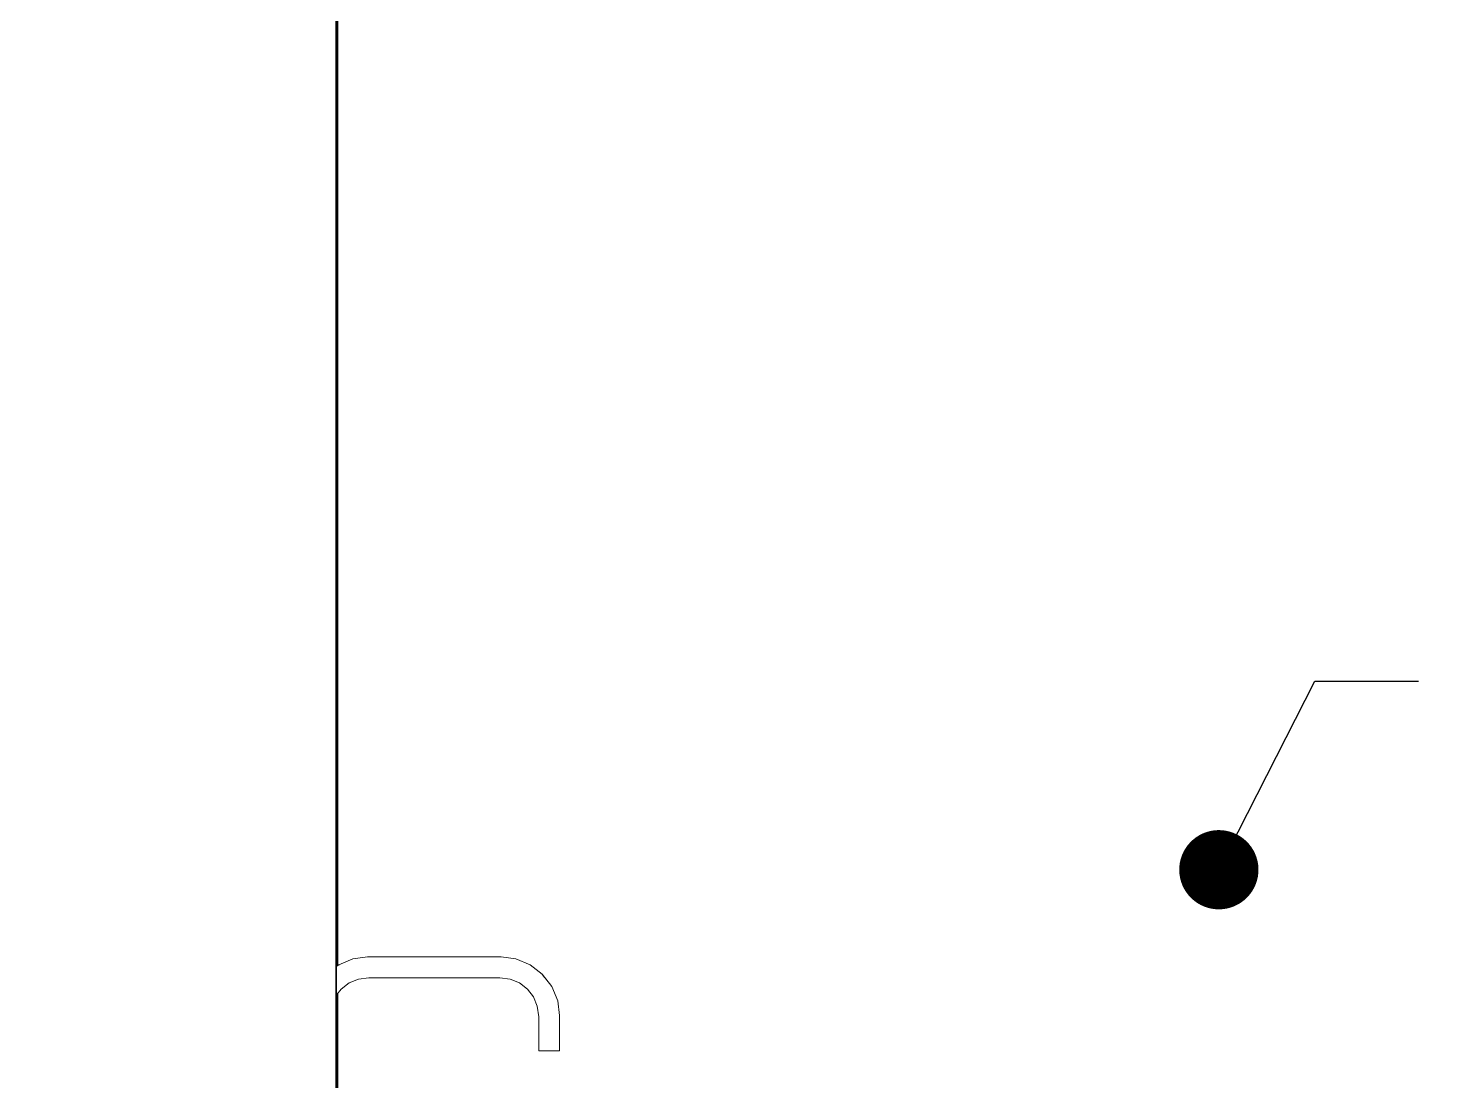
# Model space of a CAD drawing. Header units: metres. Extents: x -41 to 412, y -15 to 25.
# Drawn here: x 326.11 to 327.338, y -13.692 to -12.784 of the extents above; entities that cross this region are included whole.
import ezdxf

# ---------------------------------------------------------------- set-up
doc = ezdxf.new("R2010")
doc.units = ezdxf.units.M
doc.header["$MEASUREMENT"] = 0
doc.set_wipeout_variables(frame=1)
doc.linetypes.add('Wipeout_Contour', pattern=[1, 0, -1])
for name, color, linetype in [('Annotation - Label', 7, 'Continuous'), ('Interior - Furniture', 7, 'Continuous'), ('Structural - Bearing', 7, 'Continuous')]:
    doc.layers.add(name, color=color, linetype=linetype)
doc.dimstyles.new('GENERATED_STYLE__6', dxfattribs={"dimtxt": 0.18, "dimasz": 0.1368, "dimexe": 0.18, "dimexo": 0.0625, "dimgap": 0.09, "dimtad": 0, "dimtih": 1, "dimtoh": 1, "dimdec": 4, "dimzin": 0, "dimdsep": 46, "dimcen": 0.09, "dimadec": 0, "dimazin": 0, "dimtfac": 1, "dimtdec": 4, "dimtmove": 0, "dimatfit": 3, "dimldrblk": 'ARROWHEAD_11', "dimfxl": 1, "dimtolj": 1, "dimtzin": 0, "dimarcsym": 0})

# ---------------------------------------------------------------- blocks, each defined once
blk = doc.blocks.new('ARROWHEAD_11')
at = {"color": 0, "linetype": 'Continuous', "lineweight": 0}
blk.add_line((0, 0), (-1, 0), dxfattribs=at)
at = {"color": 0, "linetype": 'Continuous', "lineweight": 0, "const_width": 0.25, "flags": 128}
blk.add_lwpolyline([(-0.125, 0, 1), (0.125, 0, 1)], format="xyb", close=True, dxfattribs=at)

msp = doc.modelspace()

# ---------------------------------------------------------------- leaders
at = {"layer": 'Annotation - Label', "color": 151, "linetype": 'Continuous', "lineweight": 20, "true_color": 0x80c2ff, "annotation_type": 0, "has_hookline": 1, "hookline_direction": 0, "text_width": 1.663}
msp.add_leader([(327.1369, -13.5103), (327.2197, -13.3475), (327.3092, -13.3475)], dimstyle='GENERATED_STYLE__6', dxfattribs=at)

# ---------------------------------------------------------------- wipeouts: each hides what was drawn before it
at = {"color": 254, "linetype": 'Wipeout_Contour', "lineweight": 0, "ltscale": 1958.514173}
msp.add_wipeout([(326.0761, -14.6206), (326.3461, -14.6206), (326.3461, -14.3106), (326.3761, -14.3106), (326.3761, -11.3636), (326.0761, -11.3636)], dxfattribs=at).dxf.layer = 'Structural - Bearing'

# ---------------------------------------------------------------- next in the draw order: linework, layer by layer
at = {"layer": 'Structural - Bearing', "color": 7, "linetype": 'Continuous', "lineweight": 60, "flags": 128}
msp.add_lwpolyline([(326.3761, -11.3636), (326.3761, -14.3106), (326.3761, -14.6206)], dxfattribs=at)

# ---------------------------------------------------------------- next in the draw order: wipeouts: each hides what was drawn before it
at = {"color": 254, "linetype": 'Wipeout_Contour', "lineweight": 0, "ltscale": 980.47883}
msp.add_wipeout([(326.3779, -13.6113), (326.3761, -13.6096), (326.3761, -13.6136)], dxfattribs=at).dxf.layer = 'Interior - Furniture'

# ---------------------------------------------------------------- next in the draw order: wipeouts: each hides what was drawn before it
at = {"color": 254, "linetype": 'Wipeout_Contour', "lineweight": 0, "ltscale": 1307.078958}
msp.add_wipeout([(326.3779, -13.6113), (326.3761, -13.6136), (326.3761, -13.6169), (326.3793, -13.6127)], dxfattribs=at).dxf.layer = 'Interior - Furniture'

# ---------------------------------------------------------------- next in the draw order: wipeouts: each hides what was drawn before it
at = {"color": 254, "linetype": 'Wipeout_Contour', "lineweight": 0, "ltscale": 1306.785258}
msp.add_wipeout([(326.3793, -13.6127), (326.3761, -13.6169), (326.3761, -13.6181), (326.3798, -13.6133)], dxfattribs=at).dxf.layer = 'Interior - Furniture'

# ---------------------------------------------------------------- next in the draw order: wipeouts: each hides what was drawn before it
at = {"color": 254, "linetype": 'Wipeout_Contour', "lineweight": 0, "ltscale": 1306.873356}
msp.add_wipeout([(326.382, -13.6), (326.3761, -13.6046), (326.3761, -13.6089), (326.3838, -13.6031)], dxfattribs=at).dxf.layer = 'Interior - Furniture'

# ---------------------------------------------------------------- next in the draw order: wipeouts: each hides what was drawn before it
at = {"color": 254, "linetype": 'Wipeout_Contour', "lineweight": 0, "ltscale": 1306.812193}
msp.add_wipeout([(326.3776, -13.5923), (326.3761, -13.5934), (326.3761, -13.5942), (326.3779, -13.5929)], dxfattribs=at).dxf.layer = 'Interior - Furniture'
at = {"color": 254, "linetype": 'Wipeout_Contour', "lineweight": 0, "ltscale": 1633.80082}
msp.add_wipeout([(326.3761, -13.6089), (326.3761, -13.6096), (326.3779, -13.6113), (326.3853, -13.6056), (326.3838, -13.6031)], dxfattribs=at).dxf.layer = 'Interior - Furniture'

# ---------------------------------------------------------------- next in the draw order: wipeouts: each hides what was drawn before it
at = {"color": 254, "linetype": 'Wipeout_Contour', "lineweight": 0, "ltscale": 1306.983616}
msp.add_wipeout([(326.3779, -13.5929), (326.3761, -13.5942), (326.3761, -13.5966), (326.3789, -13.5945)], dxfattribs=at).dxf.layer = 'Interior - Furniture'
at = {"color": 254, "linetype": 'Wipeout_Contour', "lineweight": 0, "ltscale": 1306.616266}
msp.add_wipeout([(326.3779, -13.6113), (326.3793, -13.6127), (326.3863, -13.6074), (326.3853, -13.6056)], dxfattribs=at).dxf.layer = 'Interior - Furniture'

# ---------------------------------------------------------------- next in the draw order: wipeouts: each hides what was drawn before it
at = {"color": 254, "linetype": 'Wipeout_Contour', "lineweight": 0, "ltscale": 1306.983462}
msp.add_wipeout([(326.3761, -13.5966), (326.3761, -13.6003), (326.3803, -13.597), (326.3789, -13.5945)], dxfattribs=at).dxf.layer = 'Interior - Furniture'
at = {"color": 254, "linetype": 'Wipeout_Contour', "lineweight": 0, "ltscale": 1306.647544}
msp.add_wipeout([(326.3793, -13.6127), (326.3798, -13.6133), (326.3867, -13.608), (326.3863, -13.6074)], dxfattribs=at).dxf.layer = 'Interior - Furniture'

# ---------------------------------------------------------------- next in the draw order: wipeouts: each hides what was drawn before it
at = {"color": 254, "linetype": 'Wipeout_Contour', "lineweight": 0, "ltscale": 1306.93304}
msp.add_wipeout([(326.3803, -13.597), (326.3761, -13.6003), (326.3761, -13.6046), (326.382, -13.6)], dxfattribs=at).dxf.layer = 'Interior - Furniture'

# ---------------------------------------------------------------- next in the draw order: wipeouts: each hides what was drawn before it
at = {"color": 254, "linetype": 'Wipeout_Contour', "lineweight": 0, "ltscale": 1306.610799}
msp.add_wipeout([(326.382, -13.6), (326.3838, -13.6031), (326.3931, -13.5992), (326.3922, -13.5958)], dxfattribs=at).dxf.layer = 'Interior - Furniture'

# ---------------------------------------------------------------- next in the draw order: wipeouts: each hides what was drawn before it
at = {"color": 254, "linetype": 'Wipeout_Contour', "lineweight": 0, "ltscale": 1306.656113}
msp.add_wipeout([(326.3776, -13.5923), (326.3779, -13.5929), (326.3901, -13.5878), (326.3899, -13.5872)], dxfattribs=at).dxf.layer = 'Interior - Furniture'
at = {"color": 254, "linetype": 'Wipeout_Contour', "lineweight": 0, "ltscale": 1306.620904}
msp.add_wipeout([(326.3931, -13.5992), (326.3838, -13.6031), (326.3853, -13.6056), (326.3939, -13.6021)], dxfattribs=at).dxf.layer = 'Interior - Furniture'

# ---------------------------------------------------------------- next in the draw order: wipeouts: each hides what was drawn before it
at = {"color": 254, "linetype": 'Wipeout_Contour', "lineweight": 0, "ltscale": 1306.634383}
msp.add_wipeout([(326.3779, -13.5929), (326.3789, -13.5945), (326.3906, -13.5897), (326.3901, -13.5878)], dxfattribs=at).dxf.layer = 'Interior - Furniture'
at = {"color": 254, "linetype": 'Wipeout_Contour', "lineweight": 0, "ltscale": 1306.642576}
msp.add_wipeout([(326.3853, -13.6056), (326.3863, -13.6074), (326.3944, -13.604), (326.3939, -13.6021)], dxfattribs=at).dxf.layer = 'Interior - Furniture'

# ---------------------------------------------------------------- next in the draw order: linework, layer by layer
at = {"layer": 'Interior - Furniture', "color": 104, "linetype": 'Continuous', "lineweight": 13, "true_color": 0x029e21}
msp.add_line((326.3761, -13.6181), (326.3798, -13.6133), dxfattribs=at)

# ---------------------------------------------------------------- next in the draw order: wipeouts: each hides what was drawn before it
at = {"color": 254, "linetype": 'Wipeout_Contour', "lineweight": 0, "ltscale": 1306.618936}
msp.add_wipeout([(326.3906, -13.5897), (326.3789, -13.5945), (326.3803, -13.597), (326.3913, -13.5925)], dxfattribs=at).dxf.layer = 'Interior - Furniture'
at = {"color": 254, "linetype": 'Wipeout_Contour', "lineweight": 0, "ltscale": 1306.67582}
msp.add_wipeout([(326.3944, -13.604), (326.3863, -13.6074), (326.3867, -13.608), (326.3946, -13.6047)], dxfattribs=at).dxf.layer = 'Interior - Furniture'

# ---------------------------------------------------------------- next in the draw order: linework, layer by layer
at = {"layer": 'Interior - Furniture', "color": 104, "linetype": 'Continuous', "lineweight": 13, "true_color": 0x029e21}
msp.add_line((326.3798, -13.6133), (326.3867, -13.608), dxfattribs=at)

# ---------------------------------------------------------------- next in the draw order: wipeouts: each hides what was drawn before it
at = {"color": 254, "linetype": 'Wipeout_Contour', "lineweight": 0, "ltscale": 1306.61068}
msp.add_wipeout([(326.3803, -13.597), (326.382, -13.6), (326.3922, -13.5958), (326.3913, -13.5925)], dxfattribs=at).dxf.layer = 'Interior - Furniture'

# ---------------------------------------------------------------- next in the draw order: linework, layer by layer
at = {"layer": 'Interior - Furniture', "color": 104, "linetype": 'Continuous', "lineweight": 13, "true_color": 0x029e21}
msp.add_line((326.3761, -13.5934), (326.3776, -13.5923), dxfattribs=at)

# ---------------------------------------------------------------- next in the draw order: wipeouts: each hides what was drawn before it
at = {"color": 254, "linetype": 'Wipeout_Contour', "lineweight": 0, "ltscale": 1306.707196}
msp.add_wipeout([(326.3899, -13.5872), (326.3901, -13.5878), (326.4026, -13.5862), (326.4025, -13.5856)], dxfattribs=at).dxf.layer = 'Interior - Furniture'
at = {"color": 254, "linetype": 'Wipeout_Contour', "lineweight": 0, "ltscale": 1306.66506}
msp.add_wipeout([(326.3922, -13.5958), (326.3931, -13.5992), (326.4033, -13.5979), (326.4031, -13.5944)], dxfattribs=at).dxf.layer = 'Interior - Furniture'

# ---------------------------------------------------------------- next in the draw order: wipeouts: each hides what was drawn before it
at = {"color": 254, "linetype": 'Wipeout_Contour', "lineweight": 0, "ltscale": 1306.688652}
msp.add_wipeout([(326.4026, -13.5862), (326.3901, -13.5878), (326.3906, -13.5897), (326.4027, -13.5881)], dxfattribs=at).dxf.layer = 'Interior - Furniture'
at = {"color": 254, "linetype": 'Wipeout_Contour', "lineweight": 0, "ltscale": 1306.672918}
msp.add_wipeout([(326.4033, -13.5979), (326.3931, -13.5992), (326.3939, -13.6021), (326.4035, -13.6008)], dxfattribs=at).dxf.layer = 'Interior - Furniture'

# ---------------------------------------------------------------- next in the draw order: wipeouts: each hides what was drawn before it
at = {"color": 254, "linetype": 'Wipeout_Contour', "lineweight": 0, "ltscale": 1306.674449}
msp.add_wipeout([(326.4027, -13.5881), (326.3906, -13.5897), (326.3913, -13.5925), (326.4029, -13.591)], dxfattribs=at).dxf.layer = 'Interior - Furniture'
at = {"color": 254, "linetype": 'Wipeout_Contour', "lineweight": 0, "ltscale": 1306.690166}
msp.add_wipeout([(326.3939, -13.6021), (326.3944, -13.604), (326.4037, -13.6028), (326.4035, -13.6008)], dxfattribs=at).dxf.layer = 'Interior - Furniture'

# ---------------------------------------------------------------- next in the draw order: wipeouts: each hides what was drawn before it
at = {"color": 254, "linetype": 'Wipeout_Contour', "lineweight": 0, "ltscale": 1306.666049}
msp.add_wipeout([(326.3913, -13.5925), (326.3922, -13.5958), (326.4031, -13.5944), (326.4029, -13.591)], dxfattribs=at).dxf.layer = 'Interior - Furniture'
at = {"color": 254, "linetype": 'Wipeout_Contour', "lineweight": 0, "ltscale": 1306.715347}
msp.add_wipeout([(326.3944, -13.604), (326.3946, -13.6047), (326.4037, -13.6036), (326.4037, -13.6028)], dxfattribs=at).dxf.layer = 'Interior - Furniture'

# ---------------------------------------------------------------- next in the draw order: linework, layer by layer
at = {"layer": 'Interior - Furniture', "color": 104, "linetype": 'Continuous', "lineweight": 13, "true_color": 0x029e21}
for p, q in [((326.3776, -13.5923), (326.3899, -13.5872)), ((326.3867, -13.608), (326.3946, -13.6047))]:
    msp.add_line(p, q, dxfattribs=at)

# ---------------------------------------------------------------- next in the draw order: wipeouts: each hides what was drawn before it
at = {"color": 254, "linetype": 'Wipeout_Contour', "lineweight": 0, "ltscale": 1306.972299}
msp.add_wipeout([(326.4025, -13.5856), (326.4026, -13.5862), (326.5177, -13.5862), (326.5177, -13.5856)], dxfattribs=at).dxf.layer = 'Interior - Furniture'
at = {"color": 254, "linetype": 'Wipeout_Contour', "lineweight": 0, "ltscale": 1306.974006}
msp.add_wipeout([(326.4031, -13.5944), (326.4033, -13.5979), (326.5169, -13.5979), (326.5171, -13.5944)], dxfattribs=at).dxf.layer = 'Interior - Furniture'

# ---------------------------------------------------------------- next in the draw order: wipeouts: each hides what was drawn before it
at = {"color": 254, "linetype": 'Wipeout_Contour', "lineweight": 0, "ltscale": 1306.972509}
msp.add_wipeout([(326.4026, -13.5862), (326.4027, -13.5881), (326.5175, -13.5881), (326.5177, -13.5862)], dxfattribs=at).dxf.layer = 'Interior - Furniture'
at = {"color": 254, "linetype": 'Wipeout_Contour', "lineweight": 0, "ltscale": 1306.974539}
msp.add_wipeout([(326.5169, -13.5979), (326.4033, -13.5979), (326.4035, -13.6008), (326.5167, -13.6008)], dxfattribs=at).dxf.layer = 'Interior - Furniture'

# ---------------------------------------------------------------- next in the draw order: wipeouts: each hides what was drawn before it
at = {"color": 254, "linetype": 'Wipeout_Contour', "lineweight": 0, "ltscale": 1306.972908}
msp.add_wipeout([(326.5175, -13.5881), (326.4027, -13.5881), (326.4029, -13.591), (326.5174, -13.591)], dxfattribs=at).dxf.layer = 'Interior - Furniture'
at = {"color": 254, "linetype": 'Wipeout_Contour', "lineweight": 0, "ltscale": 1306.974951}
msp.add_wipeout([(326.4035, -13.6008), (326.4037, -13.6028), (326.5166, -13.6028), (326.5167, -13.6008)], dxfattribs=at).dxf.layer = 'Interior - Furniture'

# ---------------------------------------------------------------- next in the draw order: wipeouts: each hides what was drawn before it
at = {"color": 254, "linetype": 'Wipeout_Contour', "lineweight": 0, "ltscale": 1306.973433}
msp.add_wipeout([(326.5174, -13.591), (326.4029, -13.591), (326.4031, -13.5944), (326.5171, -13.5944)], dxfattribs=at).dxf.layer = 'Interior - Furniture'
at = {"color": 254, "linetype": 'Wipeout_Contour', "lineweight": 0, "ltscale": 1306.97518}
msp.add_wipeout([(326.4037, -13.6028), (326.4037, -13.6036), (326.5165, -13.6036), (326.5166, -13.6028)], dxfattribs=at).dxf.layer = 'Interior - Furniture'

# ---------------------------------------------------------------- next in the draw order: linework, layer by layer
at = {"layer": 'Interior - Furniture', "color": 104, "linetype": 'Continuous', "lineweight": 13, "true_color": 0x029e21}
for p, q in [((326.3899, -13.5872), (326.4025, -13.5856)), ((326.3946, -13.6047), (326.4037, -13.6036))]:
    msp.add_line(p, q, dxfattribs=at)

# ---------------------------------------------------------------- next in the draw order: wipeouts: each hides what was drawn before it
at = {"color": 254, "linetype": 'Wipeout_Contour', "lineweight": 0, "ltscale": 1307.237031}
msp.add_wipeout([(326.5177, -13.5856), (326.5177, -13.5862), (326.5302, -13.5878), (326.5303, -13.5872)], dxfattribs=at).dxf.layer = 'Interior - Furniture'
at = {"color": 254, "linetype": 'Wipeout_Contour', "lineweight": 0, "ltscale": 1307.283441}
msp.add_wipeout([(326.5171, -13.5944), (326.5169, -13.5979), (326.5271, -13.5992), (326.528, -13.5958)], dxfattribs=at).dxf.layer = 'Interior - Furniture'

# ---------------------------------------------------------------- next in the draw order: wipeouts: each hides what was drawn before it
at = {"color": 254, "linetype": 'Wipeout_Contour', "lineweight": 0, "ltscale": 1307.256254}
msp.add_wipeout([(326.5177, -13.5862), (326.5175, -13.5881), (326.5297, -13.5897), (326.5302, -13.5878)], dxfattribs=at).dxf.layer = 'Interior - Furniture'
at = {"color": 254, "linetype": 'Wipeout_Contour', "lineweight": 0, "ltscale": 1307.276543}
msp.add_wipeout([(326.5167, -13.6008), (326.5264, -13.6021), (326.5271, -13.5992), (326.5169, -13.5979)], dxfattribs=at).dxf.layer = 'Interior - Furniture'

# ---------------------------------------------------------------- next in the draw order: wipeouts: each hides what was drawn before it
at = {"color": 254, "linetype": 'Wipeout_Contour', "lineweight": 0, "ltscale": 1307.271602}
msp.add_wipeout([(326.5174, -13.591), (326.5289, -13.5925), (326.5297, -13.5897), (326.5175, -13.5881)], dxfattribs=at).dxf.layer = 'Interior - Furniture'
at = {"color": 254, "linetype": 'Wipeout_Contour', "lineweight": 0, "ltscale": 1307.259801}
msp.add_wipeout([(326.5167, -13.6008), (326.5166, -13.6028), (326.5258, -13.604), (326.5264, -13.6021)], dxfattribs=at).dxf.layer = 'Interior - Furniture'

# ---------------------------------------------------------------- next in the draw order: wipeouts: each hides what was drawn before it
at = {"color": 254, "linetype": 'Wipeout_Contour', "lineweight": 0, "ltscale": 1307.281254}
msp.add_wipeout([(326.5174, -13.591), (326.5171, -13.5944), (326.528, -13.5958), (326.5289, -13.5925)], dxfattribs=at).dxf.layer = 'Interior - Furniture'
at = {"color": 254, "linetype": 'Wipeout_Contour', "lineweight": 0, "ltscale": 1307.234572}
msp.add_wipeout([(326.5166, -13.6028), (326.5165, -13.6036), (326.5256, -13.6047), (326.5258, -13.604)], dxfattribs=at).dxf.layer = 'Interior - Furniture'

# ---------------------------------------------------------------- next in the draw order: linework, layer by layer
at = {"layer": 'Interior - Furniture', "color": 104, "linetype": 'Continuous', "lineweight": 13, "true_color": 0x029e21}
for p, q in [((326.4025, -13.5856), (326.5177, -13.5856)), ((326.4037, -13.6036), (326.5165, -13.6036))]:
    msp.add_line(p, q, dxfattribs=at)

# ---------------------------------------------------------------- next in the draw order: wipeouts: each hides what was drawn before it
at = {"color": 254, "linetype": 'Wipeout_Contour', "lineweight": 0, "ltscale": 1307.340824}
msp.add_wipeout([(326.528, -13.5958), (326.5271, -13.5992), (326.5365, -13.6031), (326.5382, -13.6)], dxfattribs=at).dxf.layer = 'Interior - Furniture'

# ---------------------------------------------------------------- next in the draw order: wipeouts: each hides what was drawn before it
at = {"color": 254, "linetype": 'Wipeout_Contour', "lineweight": 0, "ltscale": 1307.290217}
msp.add_wipeout([(326.5303, -13.5872), (326.5302, -13.5878), (326.5423, -13.5929), (326.5427, -13.5923)], dxfattribs=at).dxf.layer = 'Interior - Furniture'
at = {"color": 254, "linetype": 'Wipeout_Contour', "lineweight": 0, "ltscale": 1307.331559}
msp.add_wipeout([(326.5264, -13.6021), (326.535, -13.6056), (326.5365, -13.6031), (326.5271, -13.5992)], dxfattribs=at).dxf.layer = 'Interior - Furniture'

# ---------------------------------------------------------------- next in the draw order: wipeouts: each hides what was drawn before it
at = {"color": 254, "linetype": 'Wipeout_Contour', "lineweight": 0, "ltscale": 1307.313167}
msp.add_wipeout([(326.5302, -13.5878), (326.5297, -13.5897), (326.5414, -13.5945), (326.5423, -13.5929)], dxfattribs=at).dxf.layer = 'Interior - Furniture'
at = {"color": 254, "linetype": 'Wipeout_Contour', "lineweight": 0, "ltscale": 1307.310066}
msp.add_wipeout([(326.5264, -13.6021), (326.5258, -13.604), (326.534, -13.6074), (326.535, -13.6056)], dxfattribs=at).dxf.layer = 'Interior - Furniture'

# ---------------------------------------------------------------- next in the draw order: wipeouts: each hides what was drawn before it
at = {"color": 254, "linetype": 'Wipeout_Contour', "lineweight": 0, "ltscale": 1307.330027}
msp.add_wipeout([(326.5289, -13.5925), (326.5399, -13.597), (326.5414, -13.5945), (326.5297, -13.5897)], dxfattribs=at).dxf.layer = 'Interior - Furniture'
at = {"color": 254, "linetype": 'Wipeout_Contour', "lineweight": 0, "ltscale": 1307.276161}
msp.add_wipeout([(326.5258, -13.604), (326.5256, -13.6047), (326.5336, -13.608), (326.534, -13.6074)], dxfattribs=at).dxf.layer = 'Interior - Furniture'

# ---------------------------------------------------------------- next in the draw order: wipeouts: each hides what was drawn before it
at = {"color": 254, "linetype": 'Wipeout_Contour', "lineweight": 0, "ltscale": 1307.339703}
msp.add_wipeout([(326.5289, -13.5925), (326.528, -13.5958), (326.5382, -13.6), (326.5399, -13.597)], dxfattribs=at).dxf.layer = 'Interior - Furniture'

# ---------------------------------------------------------------- next in the draw order: linework, layer by layer
at = {"layer": 'Interior - Furniture', "color": 104, "linetype": 'Continuous', "lineweight": 13, "true_color": 0x029e21}
for p, q in [((326.5177, -13.5856), (326.5303, -13.5872)), ((326.5165, -13.6036), (326.5256, -13.6047))]:
    msp.add_line(p, q, dxfattribs=at)

# ---------------------------------------------------------------- next in the draw order: wipeouts: each hides what was drawn before it
at = {"color": 254, "linetype": 'Wipeout_Contour', "lineweight": 0, "ltscale": 1307.37152}
msp.add_wipeout([(326.5382, -13.6), (326.5365, -13.6031), (326.5445, -13.6092), (326.5469, -13.6067)], dxfattribs=at).dxf.layer = 'Interior - Furniture'

# ---------------------------------------------------------------- next in the draw order: wipeouts: each hides what was drawn before it
at = {"color": 254, "linetype": 'Wipeout_Contour', "lineweight": 0, "ltscale": 1307.360077}
msp.add_wipeout([(326.535, -13.6056), (326.5424, -13.6113), (326.5445, -13.6092), (326.5365, -13.6031)], dxfattribs=at).dxf.layer = 'Interior - Furniture'

# ---------------------------------------------------------------- next in the draw order: wipeouts: each hides what was drawn before it
at = {"color": 254, "linetype": 'Wipeout_Contour', "lineweight": 0, "ltscale": 1307.338801}
msp.add_wipeout([(326.535, -13.6056), (326.534, -13.6074), (326.5409, -13.6127), (326.5424, -13.6113)], dxfattribs=at).dxf.layer = 'Interior - Furniture'

# ---------------------------------------------------------------- next in the draw order: wipeouts: each hides what was drawn before it
at = {"color": 254, "linetype": 'Wipeout_Contour', "lineweight": 0, "ltscale": 1307.336727}
msp.add_wipeout([(326.5427, -13.5923), (326.5423, -13.5929), (326.5528, -13.6009), (326.5532, -13.6004)], dxfattribs=at).dxf.layer = 'Interior - Furniture'
at = {"color": 254, "linetype": 'Wipeout_Contour', "lineweight": 0, "ltscale": 1307.30632}
msp.add_wipeout([(326.534, -13.6074), (326.5336, -13.608), (326.5404, -13.6133), (326.5409, -13.6127)], dxfattribs=at).dxf.layer = 'Interior - Furniture'

# ---------------------------------------------------------------- next in the draw order: wipeouts: each hides what was drawn before it
at = {"color": 254, "linetype": 'Wipeout_Contour', "lineweight": 0, "ltscale": 1307.357212}
msp.add_wipeout([(326.5423, -13.5929), (326.5414, -13.5945), (326.5514, -13.6022), (326.5528, -13.6009)], dxfattribs=at).dxf.layer = 'Interior - Furniture'

# ---------------------------------------------------------------- next in the draw order: wipeouts: each hides what was drawn before it
at = {"color": 254, "linetype": 'Wipeout_Contour', "lineweight": 0, "ltscale": 1307.36975}
msp.add_wipeout([(326.5399, -13.597), (326.5494, -13.6043), (326.5514, -13.6022), (326.5414, -13.5945)], dxfattribs=at).dxf.layer = 'Interior - Furniture'

# ---------------------------------------------------------------- next in the draw order: wipeouts: each hides what was drawn before it
at = {"color": 254, "linetype": 'Wipeout_Contour', "lineweight": 0, "ltscale": 1307.374528}
msp.add_wipeout([(326.5399, -13.597), (326.5382, -13.6), (326.5469, -13.6067), (326.5494, -13.6043)], dxfattribs=at).dxf.layer = 'Interior - Furniture'

# ---------------------------------------------------------------- next in the draw order: linework, layer by layer
at = {"layer": 'Interior - Furniture', "color": 104, "linetype": 'Continuous', "lineweight": 13, "true_color": 0x029e21}
for p, q in [((326.5303, -13.5872), (326.5427, -13.5923)), ((326.5256, -13.6047), (326.5336, -13.608))]:
    msp.add_line(p, q, dxfattribs=at)

# ---------------------------------------------------------------- next in the draw order: wipeouts: each hides what was drawn before it
at = {"color": 254, "linetype": 'Wipeout_Contour', "lineweight": 0, "ltscale": 1307.394347}
msp.add_wipeout([(326.5469, -13.6067), (326.5445, -13.6092), (326.5506, -13.6172), (326.5536, -13.6155)], dxfattribs=at).dxf.layer = 'Interior - Furniture'

# ---------------------------------------------------------------- next in the draw order: wipeouts: each hides what was drawn before it
at = {"color": 254, "linetype": 'Wipeout_Contour', "lineweight": 0, "ltscale": 1307.3813}
msp.add_wipeout([(326.5424, -13.6113), (326.548, -13.6187), (326.5506, -13.6172), (326.5445, -13.6092)], dxfattribs=at).dxf.layer = 'Interior - Furniture'

# ---------------------------------------------------------------- next in the draw order: wipeouts: each hides what was drawn before it
at = {"color": 254, "linetype": 'Wipeout_Contour', "lineweight": 0, "ltscale": 1307.360998}
msp.add_wipeout([(326.5424, -13.6113), (326.5409, -13.6127), (326.5463, -13.6197), (326.548, -13.6187)], dxfattribs=at).dxf.layer = 'Interior - Furniture'

# ---------------------------------------------------------------- next in the draw order: wipeouts: each hides what was drawn before it
at = {"color": 254, "linetype": 'Wipeout_Contour', "lineweight": 0, "ltscale": 1307.375192}
msp.add_wipeout([(326.5532, -13.6004), (326.5528, -13.6009), (326.5608, -13.6113), (326.5614, -13.611)], dxfattribs=at).dxf.layer = 'Interior - Furniture'
at = {"color": 254, "linetype": 'Wipeout_Contour', "lineweight": 0, "ltscale": 1307.330953}
msp.add_wipeout([(326.5409, -13.6127), (326.5404, -13.6133), (326.5456, -13.6201), (326.5463, -13.6197)], dxfattribs=at).dxf.layer = 'Interior - Furniture'

# ---------------------------------------------------------------- next in the draw order: wipeouts: each hides what was drawn before it
at = {"color": 254, "linetype": 'Wipeout_Contour', "lineweight": 0, "ltscale": 1307.392847}
msp.add_wipeout([(326.5528, -13.6009), (326.5514, -13.6022), (326.5591, -13.6123), (326.5608, -13.6113)], dxfattribs=at).dxf.layer = 'Interior - Furniture'

# ---------------------------------------------------------------- next in the draw order: wipeouts: each hides what was drawn before it
at = {"color": 254, "linetype": 'Wipeout_Contour', "lineweight": 0, "ltscale": 1307.400937}
msp.add_wipeout([(326.5494, -13.6043), (326.5566, -13.6137), (326.5591, -13.6123), (326.5514, -13.6022)], dxfattribs=at).dxf.layer = 'Interior - Furniture'

# ---------------------------------------------------------------- next in the draw order: wipeouts: each hides what was drawn before it
at = {"color": 254, "linetype": 'Wipeout_Contour', "lineweight": 0, "ltscale": 1307.401032}
msp.add_wipeout([(326.5494, -13.6043), (326.5469, -13.6067), (326.5536, -13.6155), (326.5566, -13.6137)], dxfattribs=at).dxf.layer = 'Interior - Furniture'

# ---------------------------------------------------------------- next in the draw order: linework, layer by layer
at = {"layer": 'Interior - Furniture', "color": 104, "linetype": 'Continuous', "lineweight": 13, "true_color": 0x029e21}
msp.add_line((326.5427, -13.5923), (326.5532, -13.6004), dxfattribs=at)

# ---------------------------------------------------------------- next in the draw order: wipeouts: each hides what was drawn before it
at = {"color": 254, "linetype": 'Wipeout_Contour', "lineweight": 0, "ltscale": 1307.404945}
msp.add_wipeout([(326.5536, -13.6155), (326.5506, -13.6172), (326.5545, -13.6265), (326.5578, -13.6256)], dxfattribs=at).dxf.layer = 'Interior - Furniture'

# ---------------------------------------------------------------- next in the draw order: wipeouts: each hides what was drawn before it
at = {"color": 254, "linetype": 'Wipeout_Contour', "lineweight": 0, "ltscale": 1307.402841}
msp.add_wipeout([(326.5614, -13.611), (326.5608, -13.6113), (326.5658, -13.6235), (326.5665, -13.6233)], dxfattribs=at).dxf.layer = 'Interior - Furniture'
at = {"color": 254, "linetype": 'Wipeout_Contour', "lineweight": 0, "ltscale": 1307.391168}
msp.add_wipeout([(326.548, -13.6187), (326.5516, -13.6273), (326.5545, -13.6265), (326.5506, -13.6172)], dxfattribs=at).dxf.layer = 'Interior - Furniture'

# ---------------------------------------------------------------- next in the draw order: wipeouts: each hides what was drawn before it
at = {"color": 254, "linetype": 'Wipeout_Contour', "lineweight": 0, "ltscale": 1307.416554}
msp.add_wipeout([(326.5608, -13.6113), (326.5591, -13.6123), (326.564, -13.624), (326.5658, -13.6235)], dxfattribs=at).dxf.layer = 'Interior - Furniture'
at = {"color": 254, "linetype": 'Wipeout_Contour', "lineweight": 0, "ltscale": 1307.373288}
msp.add_wipeout([(326.548, -13.6187), (326.5463, -13.6197), (326.5496, -13.6278), (326.5516, -13.6273)], dxfattribs=at).dxf.layer = 'Interior - Furniture'

# ---------------------------------------------------------------- next in the draw order: linework, layer by layer
at = {"layer": 'Interior - Furniture', "color": 104, "linetype": 'Continuous', "lineweight": 13, "true_color": 0x029e21}
msp.add_line((326.5336, -13.608), (326.5404, -13.6133), dxfattribs=at)

# ---------------------------------------------------------------- next in the draw order: wipeouts: each hides what was drawn before it
at = {"color": 254, "linetype": 'Wipeout_Contour', "lineweight": 0, "ltscale": 1307.419475}
msp.add_wipeout([(326.5566, -13.6137), (326.5612, -13.6247), (326.564, -13.624), (326.5591, -13.6123)], dxfattribs=at).dxf.layer = 'Interior - Furniture'
at = {"color": 254, "linetype": 'Wipeout_Contour', "lineweight": 0, "ltscale": 1307.347915}
msp.add_wipeout([(326.5463, -13.6197), (326.5456, -13.6201), (326.5489, -13.628), (326.5496, -13.6278)], dxfattribs=at).dxf.layer = 'Interior - Furniture'

# ---------------------------------------------------------------- next in the draw order: linework, layer by layer
at = {"layer": 'Interior - Furniture', "color": 104, "linetype": 'Continuous', "lineweight": 13, "true_color": 0x029e21}
msp.add_line((326.5404, -13.6133), (326.5456, -13.6201), dxfattribs=at)

# ---------------------------------------------------------------- next in the draw order: wipeouts: each hides what was drawn before it
at = {"color": 254, "linetype": 'Wipeout_Contour', "lineweight": 0, "ltscale": 1307.414836}
msp.add_wipeout([(326.5566, -13.6137), (326.5536, -13.6155), (326.5578, -13.6256), (326.5612, -13.6247)], dxfattribs=at).dxf.layer = 'Interior - Furniture'

# ---------------------------------------------------------------- next in the draw order: linework, layer by layer
at = {"layer": 'Interior - Furniture', "color": 104, "linetype": 'Continuous', "lineweight": 13, "true_color": 0x029e21}
msp.add_line((326.5532, -13.6004), (326.5614, -13.611), dxfattribs=at)

# ---------------------------------------------------------------- next in the draw order: wipeouts: each hides what was drawn before it
at = {"color": 254, "linetype": 'Wipeout_Contour', "lineweight": 0, "ltscale": 1307.414193}
msp.add_wipeout([(326.5665, -13.6233), (326.5658, -13.6235), (326.5675, -13.636), (326.5681, -13.636)], dxfattribs=at).dxf.layer = 'Interior - Furniture'
at = {"color": 254, "linetype": 'Wipeout_Contour', "lineweight": 0, "ltscale": 1307.38739}
msp.add_wipeout([(326.5578, -13.6256), (326.5545, -13.6265), (326.5558, -13.6368), (326.5593, -13.6365)], dxfattribs=at).dxf.layer = 'Interior - Furniture'

# ---------------------------------------------------------------- next in the draw order: wipeouts: each hides what was drawn before it
at = {"color": 254, "linetype": 'Wipeout_Contour', "lineweight": 0, "ltscale": 1307.416882}
msp.add_wipeout([(326.5658, -13.6235), (326.564, -13.624), (326.5656, -13.6361), (326.5675, -13.636)], dxfattribs=at).dxf.layer = 'Interior - Furniture'
at = {"color": 254, "linetype": 'Wipeout_Contour', "lineweight": 0, "ltscale": 1307.374106}
msp.add_wipeout([(326.5516, -13.6273), (326.5529, -13.637), (326.5558, -13.6368), (326.5545, -13.6265)], dxfattribs=at).dxf.layer = 'Interior - Furniture'

# ---------------------------------------------------------------- next in the draw order: wipeouts: each hides what was drawn before it
at = {"color": 254, "linetype": 'Wipeout_Contour', "lineweight": 0, "ltscale": 1307.410999}
msp.add_wipeout([(326.5612, -13.6247), (326.5627, -13.6363), (326.5656, -13.6361), (326.564, -13.624)], dxfattribs=at).dxf.layer = 'Interior - Furniture'
at = {"color": 254, "linetype": 'Wipeout_Contour', "lineweight": 0, "ltscale": 1307.361805}
msp.add_wipeout([(326.5516, -13.6273), (326.5496, -13.6278), (326.5509, -13.6371), (326.5529, -13.637)], dxfattribs=at).dxf.layer = 'Interior - Furniture'

# ---------------------------------------------------------------- next in the draw order: wipeouts: each hides what was drawn before it
at = {"color": 254, "linetype": 'Wipeout_Contour', "lineweight": 0, "ltscale": 1307.349367}
msp.add_wipeout([(326.5496, -13.6278), (326.5489, -13.628), (326.5501, -13.6371), (326.5509, -13.6371)], dxfattribs=at).dxf.layer = 'Interior - Furniture'
at = {"color": 254, "linetype": 'Wipeout_Contour', "lineweight": 0, "ltscale": 1307.400359}
msp.add_wipeout([(326.5612, -13.6247), (326.5578, -13.6256), (326.5593, -13.6365), (326.5627, -13.6363)], dxfattribs=at).dxf.layer = 'Interior - Furniture'

# ---------------------------------------------------------------- next in the draw order: linework, layer by layer
at = {"layer": 'Interior - Furniture', "color": 104, "linetype": 'Continuous', "lineweight": 13, "true_color": 0x029e21}
for p, q in [((326.5614, -13.611), (326.5665, -13.6233)), ((326.5456, -13.6201), (326.5489, -13.628))]:
    msp.add_line(p, q, dxfattribs=at)

# ---------------------------------------------------------------- next in the draw order: wipeouts: each hides what was drawn before it
at = {"color": 254, "linetype": 'Wipeout_Contour', "lineweight": 0, "ltscale": 1307.37293}
msp.add_wipeout([(326.5593, -13.6365), (326.5558, -13.6368), (326.5558, -13.6666), (326.5593, -13.6666)], dxfattribs=at).dxf.layer = 'Interior - Furniture'
at = {"color": 254, "linetype": 'Wipeout_Contour', "lineweight": 0, "ltscale": 1307.413616}
msp.add_wipeout([(326.5681, -13.636), (326.5675, -13.636), (326.5675, -13.6666), (326.5681, -13.6666)], dxfattribs=at).dxf.layer = 'Interior - Furniture'

# ---------------------------------------------------------------- next in the draw order: wipeouts: each hides what was drawn before it
at = {"color": 254, "linetype": 'Wipeout_Contour', "lineweight": 0, "ltscale": 1307.360098}
msp.add_wipeout([(326.5529, -13.637), (326.5529, -13.6666), (326.5558, -13.6666), (326.5558, -13.6368)], dxfattribs=at).dxf.layer = 'Interior - Furniture'
at = {"color": 254, "linetype": 'Wipeout_Contour', "lineweight": 0, "ltscale": 1307.408688}
msp.add_wipeout([(326.5675, -13.636), (326.5656, -13.6361), (326.5656, -13.6666), (326.5675, -13.6666)], dxfattribs=at).dxf.layer = 'Interior - Furniture'

# ---------------------------------------------------------------- next in the draw order: wipeouts: each hides what was drawn before it
at = {"color": 254, "linetype": 'Wipeout_Contour', "lineweight": 0, "ltscale": 1307.399226}
msp.add_wipeout([(326.5627, -13.6363), (326.5627, -13.6666), (326.5656, -13.6666), (326.5656, -13.6361)], dxfattribs=at).dxf.layer = 'Interior - Furniture'
at = {"color": 254, "linetype": 'Wipeout_Contour', "lineweight": 0, "ltscale": 1307.350127}
msp.add_wipeout([(326.5529, -13.637), (326.5509, -13.6371), (326.5509, -13.6666), (326.5529, -13.6666)], dxfattribs=at).dxf.layer = 'Interior - Furniture'

# ---------------------------------------------------------------- next in the draw order: wipeouts: each hides what was drawn before it
at = {"color": 254, "linetype": 'Wipeout_Contour', "lineweight": 0, "ltscale": 1307.386669}
msp.add_wipeout([(326.5627, -13.6363), (326.5593, -13.6365), (326.5593, -13.6666), (326.5627, -13.6666)], dxfattribs=at).dxf.layer = 'Interior - Furniture'
at = {"color": 254, "linetype": 'Wipeout_Contour', "lineweight": 0, "ltscale": 1307.344534}
msp.add_wipeout([(326.5509, -13.6371), (326.5501, -13.6371), (326.5501, -13.6666), (326.5509, -13.6666)], dxfattribs=at).dxf.layer = 'Interior - Furniture'

# ---------------------------------------------------------------- next in the draw order: linework, layer by layer
at = {"layer": 'Interior - Furniture', "color": 104, "linetype": 'Continuous', "lineweight": 13, "true_color": 0x029e21}
for p, q in [((326.5665, -13.6233), (326.5681, -13.636)), ((326.5489, -13.628), (326.5501, -13.6371)), ((326.5681, -13.636), (326.5681, -13.6666)), ((326.5501, -13.6371), (326.5501, -13.6666)), ((326.5509, -13.6666), (326.5501, -13.6666)), ((326.5529, -13.6666), (326.5509, -13.6666)), ((326.5558, -13.6666), (326.5529, -13.6666)), ((326.5593, -13.6666), (326.5558, -13.6666)), ((326.5627, -13.6666), (326.5593, -13.6666)), ((326.5656, -13.6666), (326.5627, -13.6666)), ((326.5675, -13.6666), (326.5656, -13.6666)), ((326.5681, -13.6666), (326.5675, -13.6666))]:
    msp.add_line(p, q, dxfattribs=at)

doc.saveas('drawing.dxf')
